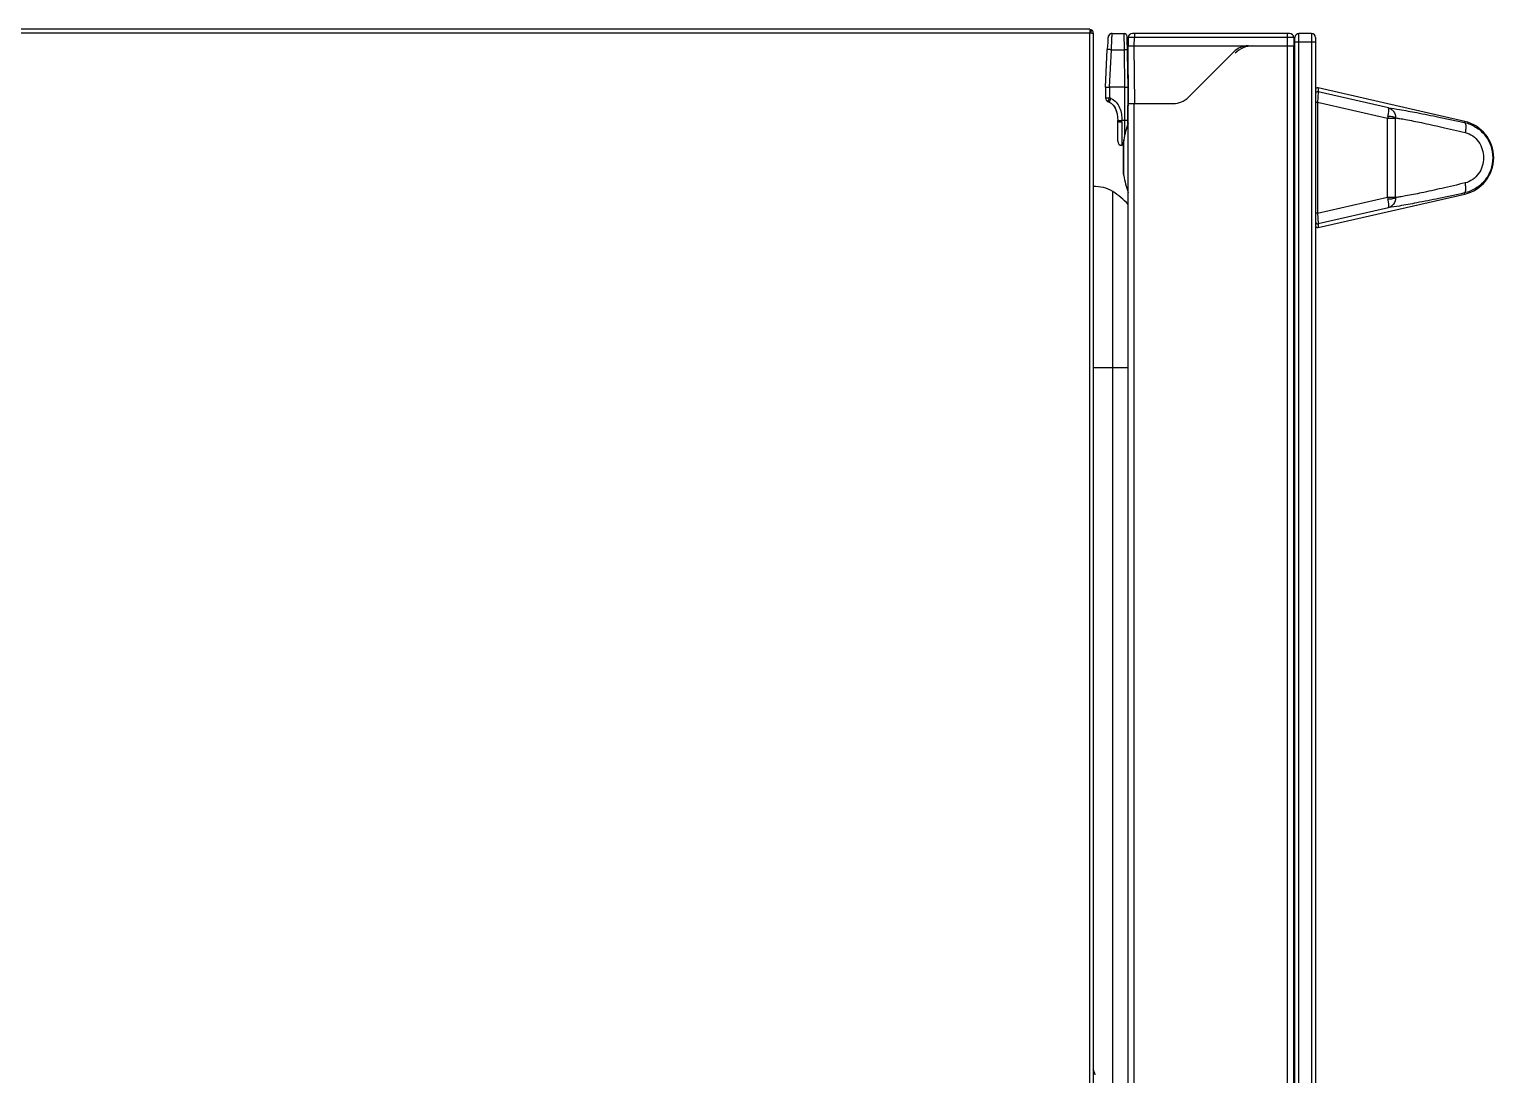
# Model space of a CAD drawing. Header units: millimetres. Extents: x 341 to 4391, y 324 to 2971.
# Drawn here: x 4037.5 to 4391, y 1657.3 to 1909.6 of the extents above; entities that cross this region are included whole.
import ezdxf

# ---------------------------------------------------------------- set-up
doc = ezdxf.new("R2010")
doc.units = ezdxf.units.MM
doc.header["$LTSCALE"] = 256.666667
doc.layers.get('0').update_dxf_attribs({"linetype": 'CONTINUOUS'})
doc.layers.add('ASSI', color=7, linetype='CONTINUOUS')
doc.layers.add('GEOM', color=7, linetype='CONTINUOUS')

msp = doc.modelspace()

# ---------------------------------------------------------------- linework, layer by layer
at = {"color": 7, "linetype": 'Continuous'}
for p, q in [((4293.58, 1909.56), (3745.18, 1909.56)), ((4293.58, 1909.56), (4293.58, 1908.66)), ((4294.04, 1909.37), (4293.58, 1908.79)), ((4294.04, 1908.66), (4293.48, 1908.66)), ((4294.04, 1908.66), (4294.38, 1908.66)), ((4294.38, 1908.56), (4294.38, 1428.46)), ((4297.82, 1905.64), (4297.76, 1904.67)), ((4297.85, 1906.31), (4297.82, 1905.64)), ((4297.88, 1906.69), (4297.85, 1906.31)), ((4297.89, 1907), (4297.88, 1906.69)), ((4298.94, 1908.56), (4301.82, 1908.56)), ((4302.78, 1895.56), (4302.57, 1907.83)), ((4302.82, 1907.58), (4302.78, 1905.56)), ((4302.91, 1891.66), (4302.78, 1905.56)), ((4302.78, 1488.06), (4302.78, 1905.56)), ((4341.78, 1908.56), (4303.82, 1908.56)), ((4304.28, 1905.56), (4343.03, 1905.56)), ((4341.28, 1905.56), (4342.78, 1905.56)), ((4342.78, 1907.56), (4342.78, 1487.56)), ((4342.78, 1487.56), (4342.78, 1905.56)), ((4343.03, 1485.56), (4343.03, 1907.56)), ((4347.03, 1908.56), (4344.03, 1908.56)), ((4348.03, 1907.56), (4348.03, 1485.56)), ((4297.29, 1895.56), (4297.76, 1904.67)), ((4317.3, 1893.13), (4328.27, 1904.1)), ((4297.29, 1895.56), (4297.33, 1893.02)), ((4302.03, 1895.56), (4298.29, 1895.56)), ((4302.75, 1886.79), (4302.78, 1895.56)), ((4384.04, 1887.34), (4348.65, 1895.42)), ((4297.92, 1892.13), (4298.24, 1891.98)), ((4298.24, 1891.98), (4298.71, 1891.71)), ((4298.33, 1891.94), (4298.53, 1891.82)), ((4298.71, 1891.71), (4299.2, 1891.24)), ((4298.74, 1891.68), (4298.79, 1891.65)), ((4298.79, 1891.65), (4299.25, 1891.18)), ((4299.2, 1891.24), (4299.61, 1890.66)), ((4299.25, 1891.18), (4299.64, 1890.6)), ((4302.78, 1891.66), (4313.76, 1891.66)), ((4299.61, 1890.66), (4299.92, 1889.96)), ((4299.64, 1890.6), (4299.93, 1889.91)), ((4299.92, 1889.96), (4300.13, 1889.19)), ((4299.93, 1889.91), (4300.13, 1889.17)), ((4300.13, 1889.19), (4300.24, 1888.34)), ((4300.24, 1888.34), (4300.28, 1887.53)), ((4300.28, 1887.53), (4300.28, 1887.48)), ((4300.28, 1882.56), (4300.28, 1887.53)), ((4300.28, 1887.48), (4300.28, 1887.35)), ((4301.68, 1881.56), (4301.28, 1881.56)), ((4348.65, 1861.7), (4384.04, 1869.79))]:
    msp.add_line(p, q, dxfattribs=at)
at = {"color": 9, "linetype": 'Continuous'}
for p, q in [((4293.48, 1908.66), (3745.28, 1908.66)), ((4293.48, 1908.66), (4293.48, 1428.46)), ((4301.88, 1904.63), (4301.82, 1908.56)), ((4304.28, 1905.56), (4304.32, 1907.58)), ((4304.41, 1891.66), (4304.28, 1905.56)), ((4304.32, 1908.56), (4304.32, 1907.58)), ((4341.28, 1907.58), (4304.32, 1907.58)), ((4341.28, 1905.56), (4341.28, 1908.56)), ((4343.03, 1906.56), (4348.03, 1906.56)), ((4344.03, 1484.56), (4344.03, 1908.56)), ((4347.03, 1908.56), (4347.03, 1484.56)), ((4298.29, 1895.56), (4298.76, 1904.63)), ((4298.76, 1904.63), (4301.88, 1904.63)), ((4302.03, 1895.56), (4301.88, 1904.63)), ((4298.29, 1895.56), (4298.33, 1893.04)), ((4302, 1887.54), (4302.03, 1895.56)), ((4348.65, 1895.42), (4348.65, 1894.47)), ((4348.53, 1891.93), (4348.03, 1891.93)), ((4348.65, 1894.47), (4348.53, 1891.93)), ((4348.53, 1891.93), (4348.53, 1865.19)), ((4365.43, 1888.07), (4348.53, 1891.93)), ((4365.6, 1890.6), (4348.65, 1894.47)), ((4367.36, 1888.07), (4365.43, 1888.07)), ((4365.43, 1869.05), (4365.43, 1888.07)), ((4367.36, 1869.05), (4367.36, 1888.07)), ((4300.28, 1887.53), (4300.28, 1887.53)), ((4302, 1887.54), (4301.28, 1887.54)), ((4301.28, 1887.25), (4301.28, 1881.56)), ((4301.99, 1884.07), (4302, 1887.54)), ((4384.04, 1887.34), (4383.98, 1887.07)), ((4299.08, 1653.51), (4299.08, 1870.4)), ((4384.04, 1869.79), (4383.98, 1870.06)), ((4348.53, 1865.19), (4365.43, 1869.05)), ((4348.65, 1862.66), (4365.6, 1866.53)), ((4365.43, 1869.05), (4367.36, 1869.05)), ((4348.53, 1865.19), (4348.03, 1865.19)), ((4348.53, 1865.19), (4348.65, 1862.66)), ((4348.65, 1862.66), (4348.65, 1861.7)), ((4294.38, 1827.94), (4302.78, 1827.94))]:
    msp.add_line(p, q, dxfattribs=at)
at = {"color": 7, "linetype": 'Continuous'}
msp.add_lwpolyline([(4298.94, 1908.56), (4298.9, 1908.56), (4298.7, 1908.53), (4298.52, 1908.47), (4298.36, 1908.37), (4298.23, 1908.26), (4298.12, 1908.13), (4298.05, 1908), (4298, 1907.87), (4297.97, 1907.76), (4297.95, 1907.69), (4297.94, 1907.63), (4297.94, 1907.57), (4297.93, 1907.5), (4297.93, 1907.43), (4297.92, 1907.34), (4297.91, 1907.24), (4297.89, 1907)], dxfattribs=at)
for centre, radius, start, end in [((4293.48, 1908.66), 0.9, 0, 83.6203), ((4298.95, 1907.56), 1, 90.4541, 176.9982), ((4301.82, 1907.81), 0.75, 1.001, 90), ((4303.82, 1907.56), 1, 90, 179), ((4331.81, 1900.56), 5, 90, 135), ((4332.88, 1899.56), 6, 90.0003, 135), ((4341.78, 1907.56), 1, 0, 89.9998), ((4344.03, 1907.56), 1, 90, 180), ((4347.03, 1907.56), 1, 0, 90), ((4302.98, 1898.81), 0.25, 180.9962, 218.1097), ((4298.33, 1893.04), 1, 180.9941, 245.722), ((4303.27, 1891.06), 0.5, 164.5487, 167.2196), ((4313.76, 1896.66), 5, 270, 315), ((4382.03, 1878.56), 9, 282.8697, 77.1303), ((4301.28, 1882.56), 1, 180, 270), ((4294.84, 1863.62), 8, 58.0041, 93.2946), ((4289.7, 1855.39), 17.7, 42.3274, 58.0041)]:
    msp.add_arc(centre, radius, start, end, dxfattribs=at)
at = {"color": 9, "linetype": 'Continuous'}
for centre, radius, start, end in [((4227.01, 1734.81), 173.56, 65.6185, 65.7351), ((4304.91, 1891.06), 2.15, 172.3288, 179.7745), ((4348.53, 1893.98), 0.5, 77.1361, 179.9664), ((4407.8, 1880.42), 43.06, 169.1269, 169.759), ((4369.41, 1888.08), 2.05, 177.3016, 180.0146), ((4278.67, 1887.25), 22.61, 0.007, 0.733), ((4407.46, 1876.64), 42.71, 190.2384, 190.8757), ((4369.41, 1869.05), 2.05, 179.9852, 182.6986), ((4348.53, 1863.14), 0.5, 180.0336, 282.8639)]:
    msp.add_arc(centre, radius, start, end, dxfattribs=at)
at = {"color": 7, "linetype": 'Continuous'}
for centre, start_param, end_param in [((4348.53, 1894.94), -0.224479, 1.570796), ((4348.53, 1862.19), 1.570796, 3.366071)]:
    msp.add_ellipse(centre, major_axis=(0, 0.5), ratio=0.999359, start_param=start_param, end_param=end_param, dxfattribs=at)
for points, knots in [([(4294.04, 1908.66), (4294.06, 1908.66), (4294.15, 1908.65), (4294.24, 1908.63), (4294.29, 1908.61)], [0, 0, 0, 0, 0.299271, 1, 1, 1, 1]), ([(4294.29, 1908.61), (4294.32, 1908.61), (4294.35, 1908.6), (4294.38, 1908.58), (4294.38, 1908.56)], [0, 0, 0, 0, 0.680679, 1, 1, 1, 1]), ([(4302.78, 1905.56), (4302.93, 1905.57), (4303.43, 1905.57), (4303.93, 1905.56), (4304.28, 1905.56)], [0, 0, 0, 0, 0.29288, 1, 1, 1, 1]), ([(4297.29, 1895.56), (4297.19, 1895.56), (4297.95, 1895.57), (4298.05, 1895.56), (4298.29, 1895.56)], [0, 0, 0, 0, 0.291528, 1, 1, 1, 1]), ([(4302.03, 1895.56), (4302.13, 1895.56), (4302.38, 1895.57), (4302.63, 1895.57), (4302.78, 1895.56)], [0, 0, 0, 0, 0.382731, 1, 1, 1, 1])]:
    msp.add_open_spline(points, degree=3, knots=knots, dxfattribs=at)
at = {"color": 9, "linetype": 'Continuous'}
for points, knots in [([(4298.76, 1904.63), (4298.77, 1904.89), (4298.79, 1905.39), (4298.82, 1906.12), (4298.85, 1906.79), (4298.88, 1907.38), (4298.9, 1907.81), (4298.91, 1908.09), (4298.92, 1908.26), (4298.93, 1908.38), (4298.93, 1908.48), (4298.95, 1908.52), (4298.94, 1908.56), (4298.95, 1908.56)], [0, 0, 0, 0, 0.195851, 0.383692, 0.556476, 0.707714, 0.831723, 0.88201, 0.923839, 0.956802, 0.980603, 0.995016, 1, 1, 1, 1]), ([(4304.32, 1907.58), (4304.13, 1907.58), (4303.85, 1907.59), (4303.5, 1907.59), (4303.27, 1907.59), (4303.11, 1907.59), (4303, 1907.59), (4302.94, 1907.59), (4302.89, 1907.59), (4302.85, 1907.59), (4302.84, 1907.58), (4302.82, 1907.58), (4302.82, 1907.58)], [0, 0, 0, 0, 0.382583, 0.555423, 0.70692, 0.831259, 0.881702, 0.923666, 0.956733, 0.980603, 0.995042, 1, 1, 1, 1]), ([(4342.78, 1907.56), (4342.78, 1907.57), (4342.77, 1907.56), (4342.75, 1907.57), (4342.71, 1907.57), (4342.67, 1907.57), (4342.6, 1907.57), (4342.5, 1907.57), (4342.33, 1907.58), (4342.11, 1907.58), (4341.75, 1907.58), (4341.48, 1907.58), (4341.28, 1907.58)], [0, 0, 0, 0, 0.004954, 0.019386, 0.043253, 0.076319, 0.118282, 0.168726, 0.293067, 0.44457, 0.617415, 1, 1, 1, 1]), ([(4298.76, 1904.63), (4298.64, 1904.64), (4298.45, 1904.65), (4298.22, 1904.66), (4298.07, 1904.67), (4297.95, 1904.67), (4297.85, 1904.68), (4297.8, 1904.67), (4297.76, 1904.68), (4297.76, 1904.67)], [0, 0, 0, 0, 0.382606, 0.555381, 0.706798, 0.83114, 0.923527, 0.980475, 1, 1, 1, 1]), ([(4302.63, 1904.63), (4302.63, 1904.64), (4302.6, 1904.63), (4302.56, 1904.64), (4302.49, 1904.64), (4302.4, 1904.64), (4302.29, 1904.64), (4302.11, 1904.64), (4301.97, 1904.64), (4301.88, 1904.63)], [0, 0, 0, 0, 0.019526, 0.07648, 0.168879, 0.293232, 0.44466, 0.617436, 1, 1, 1, 1]), ([(4302.78, 1898.07), (4302.77, 1898.07), (4302.76, 1898.07), (4302.74, 1898.08), (4302.74, 1898.07)], [0, 0, 0, 0, 0.747834, 1, 1, 1, 1]), ([(4297.33, 1893.02), (4297.33, 1893.03), (4297.37, 1893.02), (4297.41, 1893.03), (4297.51, 1893.02), (4297.63, 1893.03), (4297.78, 1893.03), (4298.02, 1893.03), (4298.2, 1893.04), (4298.33, 1893.04)], [0, 0, 0, 0, 0.019211, 0.076131, 0.168516, 0.292904, 0.444388, 0.617241, 1, 1, 1, 1]), ([(4298.65, 1892.89), (4299.13, 1892.68), (4299.99, 1892.02), (4300.8, 1890.65), (4301.21, 1889.11), (4301.27, 1888.06), (4301.28, 1887.54)], [0, 0, 0, 0, 0.249175, 0.498991, 0.749327, 1, 1, 1, 1]), ([(4365.51, 1888.54), (4365.56, 1888.8), (4365.64, 1889.27), (4365.71, 1889.89), (4365.71, 1890.31), (4365.67, 1890.52), (4365.63, 1890.59), (4365.6, 1890.6)], [0, 0, 0, 0, 0.376992, 0.686823, 0.898044, 0.9615, 1, 1, 1, 1]), ([(4367.36, 1888.17), (4367.29, 1888.23), (4367.06, 1888.32), (4366.65, 1888.42), (4366.11, 1888.5), (4365.72, 1888.53), (4365.51, 1888.54)], [0, 0, 0, 0, 0.149155, 0.379617, 0.672353, 1, 1, 1, 1]), ([(4365.6, 1890.6), (4366.51, 1890.51), (4368.79, 1890.14), (4372.86, 1889.39), (4378.09, 1888.34), (4381.92, 1887.52), (4383.98, 1887.07)], [0, 0, 0, 0, 0.14537, 0.371326, 0.662501, 1, 1, 1, 1]), ([(4365.6, 1890.6), (4365.85, 1890.54), (4366.34, 1890.32), (4367.12, 1889.56), (4367.37, 1888.72), (4367.36, 1888.17)], [0, 0, 0, 0, 0.241694, 0.489642, 1, 1, 1, 1]), ([(4367.36, 1888.17), (4367.7, 1888.14), (4368.51, 1888.02), (4370.59, 1887.66), (4373.95, 1886.97), (4378.74, 1885.91), (4382.27, 1885.09), (4384.16, 1884.64)], [0, 0, 0, 0, 0.060053, 0.142451, 0.367923, 0.66034, 1, 1, 1, 1]), ([(4300.28, 1887.53), (4300.29, 1887.52), (4300.32, 1887.53), (4300.37, 1887.53), (4300.47, 1887.53), (4300.65, 1887.53), (4300.92, 1887.53), (4301.16, 1887.54), (4301.28, 1887.54)], [0, 0, 0, 0, 0.021292, 0.07959, 0.172705, 0.297177, 0.620043, 1, 1, 1, 1]), ([(4300.28, 1887.3), (4300.28, 1887.3), (4300.32, 1887.29), (4300.37, 1887.28), (4300.47, 1887.27), (4300.59, 1887.27), (4300.74, 1887.26), (4300.97, 1887.25), (4301.16, 1887.25), (4301.28, 1887.25)], [0, 0, 0, 0, 0.021664, 0.079147, 0.171593, 0.295706, 0.446692, 0.618879, 1, 1, 1, 1]), ([(4302.75, 1887.54), (4302.75, 1887.53), (4302.72, 1887.54), (4302.69, 1887.53), (4302.61, 1887.54), (4302.52, 1887.54), (4302.41, 1887.54), (4302.23, 1887.54), (4302.1, 1887.54), (4302, 1887.54)], [0, 0, 0, 0, 0.019256, 0.076153, 0.168555, 0.292945, 0.444433, 0.617283, 1, 1, 1, 1]), ([(4383.98, 1887.07), (4384.92, 1886.86), (4386.77, 1886.12), (4389, 1884.14), (4390.46, 1881.52), (4390.97, 1878.56), (4390.46, 1875.6), (4389, 1872.98), (4386.77, 1871.01), (4384.92, 1870.26), (4383.98, 1870.06)], [0, 0, 0, 0, 0.123777, 0.248768, 0.374303, 0.5, 0.625697, 0.751232, 0.876223, 1, 1, 1, 1]), ([(4383.98, 1887.07), (4384.08, 1887.04), (4384.19, 1886.84), (4384.26, 1886.57), (4384.32, 1886.13), (4384.29, 1885.47), (4384.21, 1884.93), (4384.16, 1884.64)], [0, 0, 0, 0, 0.128582, 0.226402, 0.347518, 0.64871, 1, 1, 1, 1]), ([(4384.16, 1884.64), (4384.8, 1884.48), (4386.04, 1883.92), (4387.48, 1882.46), (4388.39, 1880.61), (4388.69, 1878.56), (4388.39, 1876.52), (4387.48, 1874.67), (4386.04, 1873.21), (4384.8, 1872.64), (4384.16, 1872.49)], [0, 0, 0, 0, 0.122574, 0.247591, 0.373646, 0.5, 0.626354, 0.752409, 0.877426, 1, 1, 1, 1]), ([(4383.98, 1870.06), (4381.92, 1869.61), (4378.09, 1868.79), (4372.86, 1867.74), (4368.79, 1866.99), (4366.51, 1866.62), (4365.6, 1866.53)], [0, 0, 0, 0, 0.337499, 0.628674, 0.85463, 1, 1, 1, 1]), ([(4384.16, 1872.49), (4382.27, 1872.04), (4378.74, 1871.21), (4373.95, 1870.15), (4370.59, 1869.47), (4368.51, 1869.11), (4367.7, 1868.99), (4367.36, 1868.96)], [0, 0, 0, 0, 0.33966, 0.632077, 0.857549, 0.939947, 1, 1, 1, 1]), ([(4383.98, 1870.06), (4384.08, 1870.09), (4384.19, 1870.28), (4384.26, 1870.56), (4384.32, 1871), (4384.29, 1871.65), (4384.21, 1872.2), (4384.16, 1872.49)], [0, 0, 0, 0, 0.128582, 0.226402, 0.347518, 0.648711, 1, 1, 1, 1]), ([(4365.51, 1868.59), (4365.72, 1868.6), (4366.11, 1868.63), (4366.65, 1868.71), (4367.06, 1868.81), (4367.29, 1868.9), (4367.36, 1868.96)], [0, 0, 0, 0, 0.327647, 0.620383, 0.850845, 1, 1, 1, 1]), ([(4365.6, 1866.53), (4365.63, 1866.54), (4365.67, 1866.61), (4365.71, 1866.82), (4365.71, 1867.23), (4365.64, 1867.85), (4365.56, 1868.33), (4365.51, 1868.59)], [0, 0, 0, 0, 0.03851, 0.101962, 0.313181, 0.623012, 1, 1, 1, 1]), ([(4367.36, 1868.96), (4367.37, 1868.41), (4367.12, 1867.57), (4366.34, 1866.81), (4365.85, 1866.59), (4365.6, 1866.53)], [0, 0, 0, 0, 0.51036, 0.758308, 1, 1, 1, 1])]:
    msp.add_open_spline(points, degree=3, knots=knots, dxfattribs=at)
for points in [[(4302.78, 1898.29), (4302.76, 1898.22), (4302.74, 1898.15), (4302.74, 1898.07)], [(4297.92, 1892.13), (4298.06, 1892.43), (4298.19, 1892.73), (4298.33, 1893.04)], [(4298.24, 1891.98), (4298.38, 1892.29), (4298.52, 1892.59), (4298.65, 1892.89)]]:
    msp.add_open_spline(points, degree=3, dxfattribs=at)
at = {"layer": 'ASSI', "color": 9, "linetype": 'Continuous'}
for p, q in [((4341.28, 1487.56), (4341.28, 1905.56)), ((4301.72, 1874.25), (4301.72, 1882.88))]:
    msp.add_line(p, q, dxfattribs=at)
at = {"layer": 'ASSI', "color": 3, "linetype": 'Continuous'}
msp.add_line((4302.78, 1501.46), (4302.78, 1891.66), dxfattribs=at)
at = {"layer": 'ASSI', "color": 7, "linetype": 'Continuous'}
for p, q in [((4301.72, 1882.88), (4301.68, 1882.36)), ((4301.68, 1874.77), (4301.68, 1882.34)), ((4301.72, 1874.25), (4301.68, 1874.77))]:
    msp.add_line(p, q, dxfattribs=at)
for centre, radius, start, end in [((4326.35, 1878.56), 25, 160.4883, 170.0581), ((4382.03, 1878.56), 9, 282.8601, 77.1399), ((4326.35, 1878.56), 25, 189.9419, 199.5117), ((4270.82, 1650.26), 25, 16.2734, 19.5117)]:
    msp.add_arc(centre, radius, start, end, dxfattribs=at)
at = {"layer": 'GEOM', "color": 7, "linetype": 'Continuous'}
for p, q in [((4298.67, 1908.52), (4298.52, 1908.47)), ((4304.32, 1908.56), (4303.82, 1908.56)), ((4297.92, 1892.13), (4298.24, 1891.98)), ((4298.74, 1891.68), (4298.79, 1891.65)), ((4298.74, 1891.68), (4299.2, 1891.24)), ((4298.79, 1891.65), (4299.25, 1891.18)), ((4299.2, 1891.24), (4299.61, 1890.66)), ((4299.25, 1891.18), (4299.64, 1890.6)), ((4299.61, 1890.66), (4299.92, 1889.96)), ((4299.64, 1890.6), (4299.93, 1889.91)), ((4299.93, 1889.91), (4300.13, 1889.17))]:
    msp.add_line(p, q, dxfattribs=at)
at = {"layer": 'GEOM', "color": 3, "linetype": 'Continuous'}
msp.add_line((4331.81, 1905.56), (4341.28, 1905.56), dxfattribs=at)
at = {"layer": 'GEOM', "color": 9, "linetype": 'Continuous'}
for p, q in [((4302.8, 1904.16), (4302.78, 1904.16)), ((4302.78, 1893.26), (4302.89, 1893.26)), ((4304.28, 1501.46), (4304.28, 1891.66))]:
    msp.add_line(p, q, dxfattribs=at)
at = {"layer": 'GEOM', "color": 7, "linetype": 'Continuous'}
for points in [[(4298.05, 1908), (4298, 1907.88), (4297.97, 1907.77)], [(4298.23, 1908.26), (4298.13, 1908.13), (4298.05, 1908)], [(4298.52, 1908.47), (4298.36, 1908.38), (4298.23, 1908.26)], [(4299.92, 1889.96), (4300.13, 1889.19), (4300.13, 1889.17)]]:
    msp.add_lwpolyline(points, dxfattribs=at)
for centre, radius, start, end in [((4301.82, 1907.81), 0.75, 1.001, 90), ((4303.82, 1907.56), 1, 90, 179), ((4302.98, 1898.81), 0.25, 203.2463, 218.1097), ((4303.27, 1891.06), 0.5, 164.5487, 167.2196)]:
    msp.add_arc(centre, radius, start, end, dxfattribs=at)

doc.saveas('drawing.dxf')
